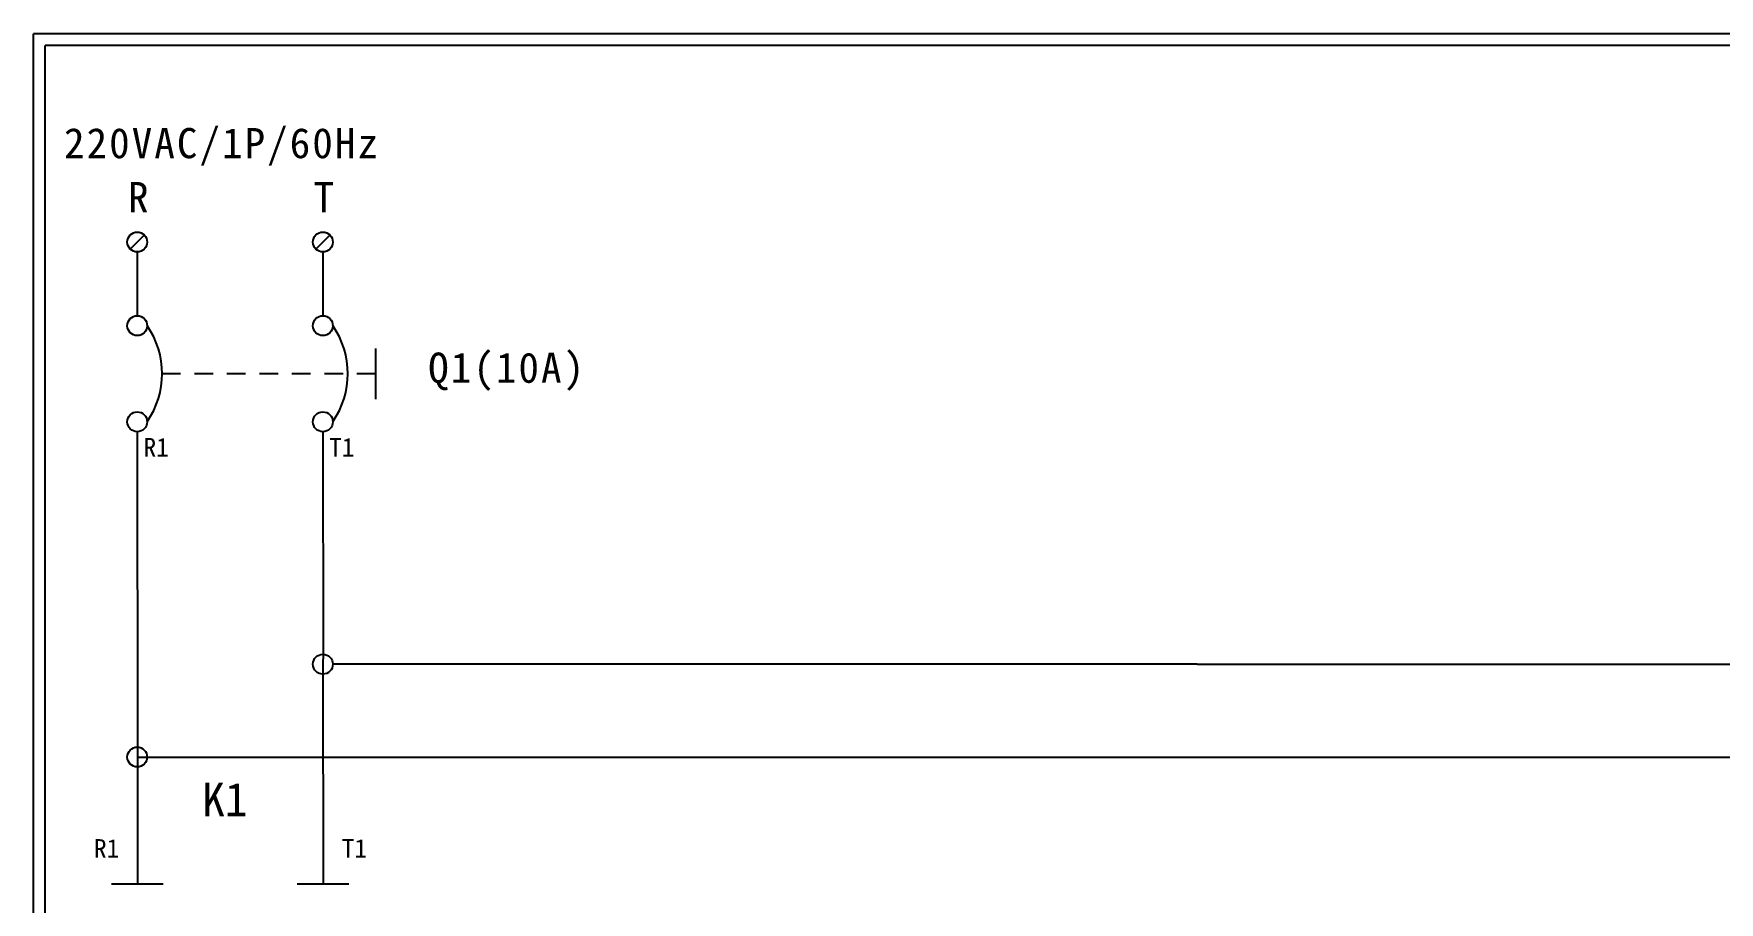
# Model space of a CAD drawing. Extents: x 1092 to 1379, y 1201 to 1405.
# Drawn here: x 1091.6 to 1273.2, y 1311.6 to 1405.1 of the extents above; entities that cross this region are included whole.
import ezdxf

# ---------------------------------------------------------------- set-up
doc = ezdxf.new("R2010")
doc.units = 0
doc.linetypes.add('ACAD_ISO03W100', pattern=[30, 12, -18])
doc.linetypes.add('HIDDEN9', pattern=[3.5, 2, -1.5])
doc.layers.get('0').update_dxf_attribs({"linetype": 'CONTINUOUS'})
doc.layers.add('圖框層', color=7, linetype='CONTINUOUS')
doc.layers.add('標尺寸層', color=3, linetype='CONTINUOUS')
doc.styles.add('STSL', font='kaiu.ttf')
doc.styles.add('標楷體', font='kaiu.ttf')

msp = doc.modelspace()

# ---------------------------------------------------------------- linework, layer by layer
at = {"color": 7}
for p, q in [((1103.51, 1383.42), (1101.99, 1381.91)), ((1123.51, 1383.42), (1121.99, 1381.91)), ((1102.75, 1362.18), (1102.78, 1328.27)), ((1122.75, 1362.18), (1122.77, 1338.27)), ((1122.75, 1337.2), (1122.77, 1313.55)), ((1216.94, 1337.2), (1123.82, 1337.2)), ((1102.76, 1327.2), (1102.77, 1313.55))]:
    msp.add_line(p, q, dxfattribs=at)
at = {"color": 7, "linetype": 'HIDDEN9'}
msp.add_line((1128.42, 1368.49), (1105.45, 1368.49), dxfattribs=at)
at = {"color": 7}
for centre in [(1102.75, 1382.67), (1122.75, 1382.67), (1102.75, 1373.66), (1122.75, 1373.66), (1102.75, 1363.31), (1122.75, 1363.31), (1122.75, 1337.2), (1102.75, 1327.2)]:
    msp.add_circle(centre, 1.07, dxfattribs=at)
for centre in [(1096.39, 1368.49), (1116.39, 1368.49)]:
    msp.add_arc(centre, 9.05, 325.1286, 34.8714, dxfattribs=at)
at = {"layer": '圖框層', "color": 7}
for p, q in [((1378.59, 1405.1), (1091.59, 1405.1)), ((1091.59, 1201.14), (1091.59, 1405.1)), ((1377.35, 1403.85), (1092.84, 1403.85)), ((1092.84, 1202.38), (1092.84, 1403.85))]:
    msp.add_line(p, q, dxfattribs=at)
at = {"layer": '標尺寸層', "color": 7}
for p, q in [((1102.75, 1381.6), (1102.75, 1374.74)), ((1122.75, 1381.6), (1122.75, 1374.74)), ((1128.42, 1371.22), (1128.42, 1365.76)), ((1102.75, 1362.24), (1102.75, 1362.18)), ((1122.75, 1362.24), (1122.75, 1362.18)), ((1216.94, 1337.2), (1373.61, 1337.2)), ((1102.75, 1327.2), (1373.61, 1327.2)), ((1099.98, 1313.55), (1105.55, 1313.55)), ((1119.98, 1313.55), (1125.55, 1313.55))]:
    msp.add_line(p, q, dxfattribs=at)
at = {"layer": '標尺寸層', "color": 7, "linetype": 'ACAD_ISO03W100'}
for p, q in [((1122.77, 1338.27), (1122.75, 1337.2)), ((1102.78, 1328.27), (1102.78, 1327.2))]:
    msp.add_line(p, q, dxfattribs=at)

# ---------------------------------------------------------------- texts
at = {"color": 7, "char_height": 3.25, "style": '標楷體'}
for s, insert, width, attachment_point in [('\\pt6.5;{\\T1.1;220VAC/1P/60Hz}', (1094.86, 1394.95), 35.213, 1), ('\\pt6.5;{\\T1.1;R}', (1101.75, 1389.13), 2, 1), ('\\pt6.5;{\\T1.1;T}', (1121.75, 1389.13), 2, 1), ('\\pt6.5;{\\T1.1;Q1(10A)}', (1142.61, 1370.76), 24.6072, 2)]:
    msp.add_mtext(s, dxfattribs=dict(at, insert=insert, width=width, attachment_point=attachment_point))
at = {"layer": '圖框層', "color": 7, "style": 'STSL'}
for s, height, p in [('R1', 2, (1103.43, 1359.57)), ('T1', 2, (1123.43, 1359.57)), ('K1', 3.6, (1109.74, 1320.83)), ('R1', 2, (1098.09, 1316.36)), ('T1', 2, (1124.78, 1316.36))]:
    msp.add_text(s, height=height, dxfattribs=at).set_placement(p)

doc.saveas('drawing.dxf')
